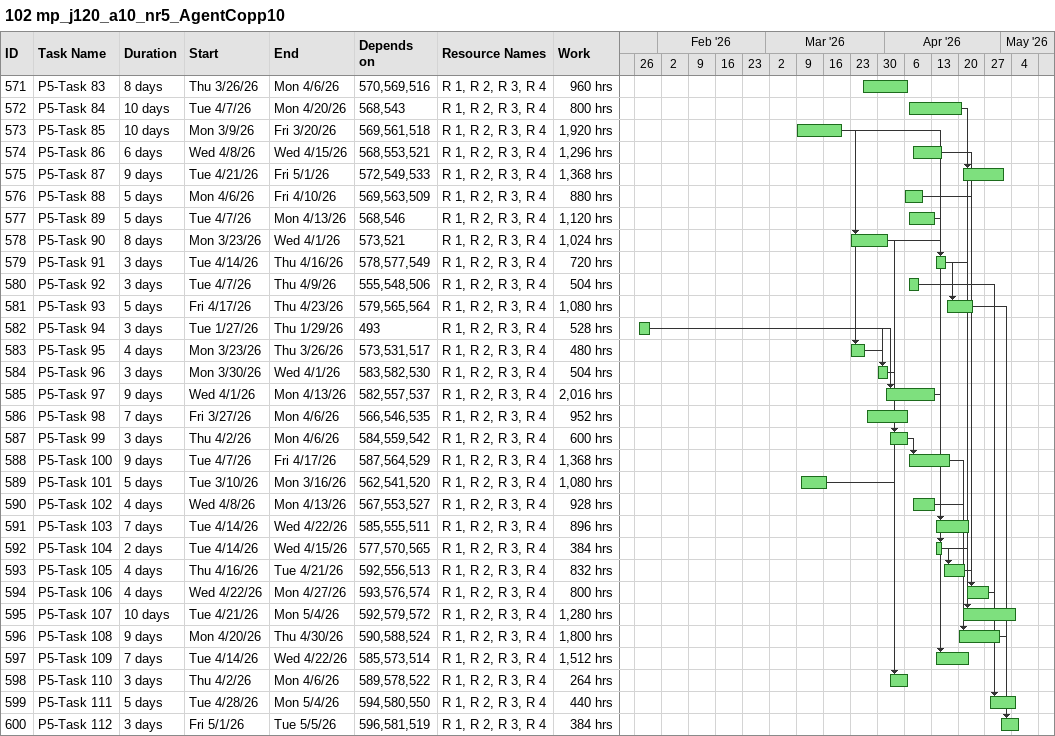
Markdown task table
102 mp_j120_a10_nr5_AgentCopp10

| ID | Task | Duration | Start | Finish | Predecessors | Resources | Work (h) |
|---|---|---|---|---|---|---|---|
| 571 | P5-Task 83 | 8d | 2026-03-26 | 2026-04-06 | 570, 569, 516 | R 1, R 2, R 3, R 4 | 960 |
| 572 | P5-Task 84 | 10d | 2026-04-07 | 2026-04-20 | 568, 543 | R 1, R 2, R 3, R 4 | 800 |
| 573 | P5-Task 85 | 10d | 2026-03-09 | 2026-03-20 | 569, 561, 518 | R 1, R 2, R 3, R 4 | 1920 |
| 574 | P5-Task 86 | 6d | 2026-04-08 | 2026-04-15 | 568, 553, 521 | R 1, R 2, R 3, R 4 | 1296 |
| 575 | P5-Task 87 | 9d | 2026-04-21 | 2026-05-01 | 572, 549, 533 | R 1, R 2, R 3, R 4 | 1368 |
| 576 | P5-Task 88 | 5d | 2026-04-06 | 2026-04-10 | 569, 563, 509 | R 1, R 2, R 3, R 4 | 880 |
| 577 | P5-Task 89 | 5d | 2026-04-07 | 2026-04-13 | 568, 546 | R 1, R 2, R 3, R 4 | 1120 |
| 578 | P5-Task 90 | 8d | 2026-03-23 | 2026-04-01 | 573, 521 | R 1, R 2, R 3, R 4 | 1024 |
| 579 | P5-Task 91 | 3d | 2026-04-14 | 2026-04-16 | 578, 577, 549 | R 1, R 2, R 3, R 4 | 720 |
| 580 | P5-Task 92 | 3d | 2026-04-07 | 2026-04-09 | 555, 548, 506 | R 1, R 2, R 3, R 4 | 504 |
| 581 | P5-Task 93 | 5d | 2026-04-17 | 2026-04-23 | 579, 565, 564 | R 1, R 2, R 3, R 4 | 1080 |
| 582 | P5-Task 94 | 3d | 2026-01-27 | 2026-01-29 | 493 | R 1, R 2, R 3, R 4 | 528 |
| 583 | P5-Task 95 | 4d | 2026-03-23 | 2026-03-26 | 573, 531, 517 | R 1, R 2, R 3, R 4 | 480 |
| 584 | P5-Task 96 | 3d | 2026-03-30 | 2026-04-01 | 583, 582, 530 | R 1, R 2, R 3, R 4 | 504 |
| 585 | P5-Task 97 | 9d | 2026-04-01 | 2026-04-13 | 582, 557, 537 | R 1, R 2, R 3, R 4 | 2016 |
| 586 | P5-Task 98 | 7d | 2026-03-27 | 2026-04-06 | 566, 546, 535 | R 1, R 2, R 3, R 4 | 952 |
| 587 | P5-Task 99 | 3d | 2026-04-02 | 2026-04-06 | 584, 559, 542 | R 1, R 2, R 3, R 4 | 600 |
| 588 | P5-Task 100 | 9d | 2026-04-07 | 2026-04-17 | 587, 564, 529 | R 1, R 2, R 3, R 4 | 1368 |
| 589 | P5-Task 101 | 5d | 2026-03-10 | 2026-03-16 | 562, 541, 520 | R 1, R 2, R 3, R 4 | 1080 |
| 590 | P5-Task 102 | 4d | 2026-04-08 | 2026-04-13 | 567, 553, 527 | R 1, R 2, R 3, R 4 | 928 |
| 591 | P5-Task 103 | 7d | 2026-04-14 | 2026-04-22 | 585, 555, 511 | R 1, R 2, R 3, R 4 | 896 |
| 592 | P5-Task 104 | 2d | 2026-04-14 | 2026-04-15 | 577, 570, 565 | R 1, R 2, R 3, R 4 | 384 |
| 593 | P5-Task 105 | 4d | 2026-04-16 | 2026-04-21 | 592, 556, 513 | R 1, R 2, R 3, R 4 | 832 |
| 594 | P5-Task 106 | 4d | 2026-04-22 | 2026-04-27 | 593, 576, 574 | R 1, R 2, R 3, R 4 | 800 |
| 595 | P5-Task 107 | 10d | 2026-04-21 | 2026-05-04 | 592, 579, 572 | R 1, R 2, R 3, R 4 | 1280 |
| 596 | P5-Task 108 | 9d | 2026-04-20 | 2026-04-30 | 590, 588, 524 | R 1, R 2, R 3, R 4 | 1800 |
| 597 | P5-Task 109 | 7d | 2026-04-14 | 2026-04-22 | 585, 573, 514 | R 1, R 2, R 3, R 4 | 1512 |
| 598 | P5-Task 110 | 3d | 2026-04-02 | 2026-04-06 | 589, 578, 522 | R 1, R 2, R 3, R 4 | 264 |
| 599 | P5-Task 111 | 5d | 2026-04-28 | 2026-05-04 | 594, 580, 550 | R 1, R 2, R 3, R 4 | 440 |
| 600 | P5-Task 112 | 3d | 2026-05-01 | 2026-05-05 | 596, 581, 519 | R 1, R 2, R 3, R 4 | 384 |
